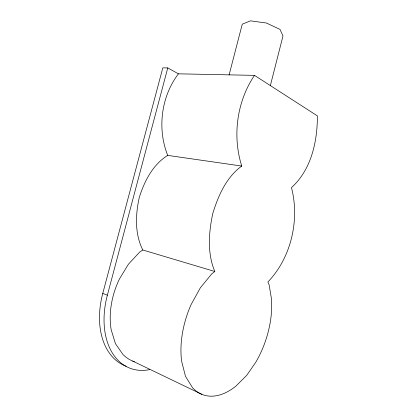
<?xml version="1.0" encoding="UTF-8"?>
<svg xmlns="http://www.w3.org/2000/svg" width="417" height="417" viewBox="0 0 417 417"><rect width="100%" height="100%" fill="white"/><g stroke="black" fill="none" stroke-linecap="round" stroke-linejoin="round"><path stroke-width="0.63" d="M270.32 85.72L282.992 35.951L279.995 29.398L266.38 23.008L250.481 20.85L242.256 24.191L229.095 74.961M126.184 366.246A70.848 48.018 -68.8 0 1 102.764 293.396L162.818 67.856L167.77 67.914L178.424 73.83L254.49 75.368L317.379 115.879C317.462 141.509 311.233 169.886 291.462 187.593C299.896 219.832 291.175 257.805 267.902 281.96L269.132 284.842L271.524 299.187L271.279 314.58A70.979 41.314 -71 0 1 255.762 362.284L246.666 375.409L235.845 386.173A70.979 41.314 -71 0 1 192.534 387.711L185.456 376.275L181.614 361.138A70.979 41.314 -71 0 1 191.101 304.592L200.332 287.824L211.753 273.865L214.823 271.488C207.108 253.291 208.729 232.55 212.764 213.608C218.18 195.813 226.285 177.251 241.751 166.049C232.217 136.145 236.84 101.456 254.49 75.368M149.614 369.618A71.354 47.945 -68.9 0 1 107.367 295.194L167.77 67.914M178.424 73.83C161.071 96.608 157.105 128.936 167.717 155.39L241.751 166.049M214.823 271.488L142.802 249.992L139.716 252.03L128.415 264.216L119.439 278.994A64.041 42.998 -69 0 0 111.177 329.717L115.441 343.66L122.932 354.46A64.041 42.998 -69 0 0 134.446 361.753M167.717 155.39C152.778 164.611 144.324 181.322 139.231 197.627C135.447 214.828 134.67 233.927 142.802 249.992M102.764 293.396L107.367 295.194M132.669 361.075L201.901 394.362"/></g></svg>
